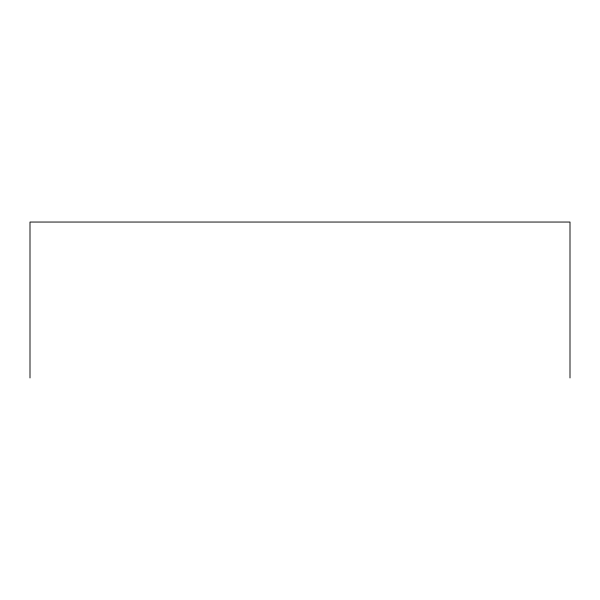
<?xml version="1.0" encoding="UTF-8"?>
<svg xmlns="http://www.w3.org/2000/svg" width="600" height="600" viewBox="0 0 600 600"><rect width="100%" height="100%" fill="white"/><g stroke="black" fill="none" stroke-linecap="round" stroke-linejoin="round"><path stroke-width="0.9" d="M570 377.955L570 222.045L30 222.045L30 377.955"/></g></svg>
